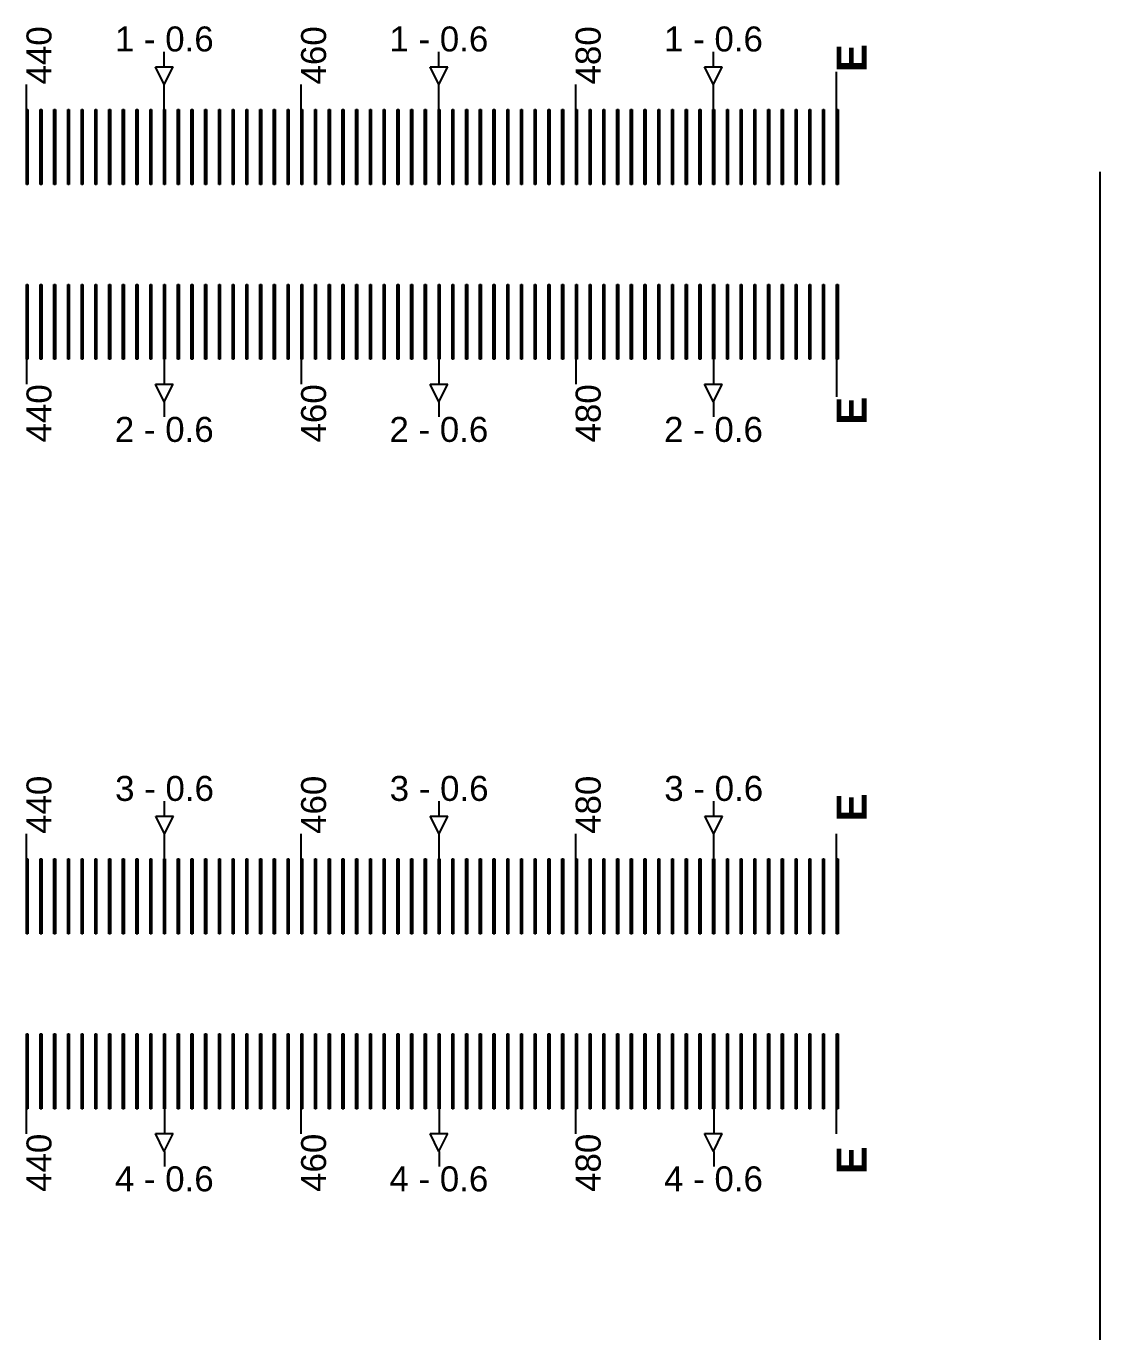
# Model space of a CAD drawing. Extents: x -119394 to 128420, y 74496 to 185496.
# Drawn here: x 46250 to 46680, y 157207 to 157729 of the extents above; entities that cross this region are included whole.
import ezdxf

# ---------------------------------------------------------------- set-up
doc = ezdxf.new("R2010")
doc.units = 13
doc.layers.add('CL - Label-1', color=120, linetype='Continuous')
doc.layers.add('CL - Label-2', color=132, linetype='Continuous')
doc.layers.add('CL - Sub-Micro', color=7, linetype='Continuous', true_color=0x47d1ff)
doc.styles.get("Standard").update_dxf_attribs({"font": 'arial.ttf'})

msp = doc.modelspace()

# ---------------------------------------------------------------- linework, layer by layer
for p, q in [((46305.49, 157712.94), (46305.49, 157718.94)), ((46415.49, 157712.94), (46415.49, 157718.94)), ((46525.49, 157712.94), (46525.49, 157718.94)), ((46574.79, 157695.86), (46574.79, 157710.86)), ((46250.29, 157695.86), (46250.29, 157705.86)), ((46305.49, 157695.86), (46305.49, 157705.86)), ((46360.29, 157695.86), (46360.29, 157705.86)), ((46415.49, 157695.86), (46415.49, 157705.86)), ((46470.29, 157695.86), (46470.29, 157705.86)), ((46525.49, 157695.86), (46525.49, 157705.86)), ((46680.29, 157670.86), (46680.29, 156720.86)), ((46250.29, 157595.86), (46250.29, 157585.86)), ((46305.49, 157595.86), (46305.49, 157585.86)), ((46360.29, 157595.86), (46360.29, 157585.86)), ((46415.49, 157595.86), (46415.49, 157585.86)), ((46470.29, 157595.86), (46470.29, 157585.86)), ((46525.49, 157595.86), (46525.49, 157585.86)), ((46574.79, 157595.86), (46574.79, 157580.86)), ((46305.49, 157578.79), (46305.49, 157572.79)), ((46415.49, 157578.79), (46415.49, 157572.79)), ((46525.49, 157578.79), (46525.49, 157572.79)), ((46305.59, 157412.94), (46305.59, 157418.94)), ((46415.59, 157412.94), (46415.59, 157418.94)), ((46525.59, 157412.94), (46525.59, 157418.94)), ((46250.29, 157395.86), (46250.29, 157405.86)), ((46305.59, 157395.86), (46305.59, 157405.86)), ((46360.29, 157395.86), (46360.29, 157405.86)), ((46415.59, 157395.86), (46415.59, 157405.86)), ((46470.29, 157395.86), (46470.29, 157405.86)), ((46525.59, 157395.86), (46525.59, 157405.86)), ((46574.79, 157395.86), (46574.79, 157405.86)), ((46250.29, 157285.86), (46250.29, 157295.86)), ((46305.59, 157295.86), (46305.59, 157285.86)), ((46360.29, 157285.86), (46360.29, 157295.86)), ((46415.59, 157295.86), (46415.59, 157285.86)), ((46470.29, 157285.86), (46470.29, 157295.86)), ((46525.59, 157295.86), (46525.59, 157285.86)), ((46574.79, 157285.86), (46574.79, 157295.86)), ((46305.59, 157278.79), (46305.59, 157272.79)), ((46415.59, 157278.79), (46415.59, 157272.79)), ((46525.59, 157278.79), (46525.59, 157272.79))]:
    msp.add_line(p, q)
at = {"layer": 'CL - Label-2'}
for p, q in [((46305.49, 157705.86), (46301.95, 157712.96)), ((46301.95, 157712.96), (46309.02, 157712.96)), ((46305.49, 157705.86), (46309.02, 157712.96)), ((46415.49, 157705.86), (46411.95, 157712.96)), ((46411.95, 157712.96), (46419.02, 157712.96)), ((46415.49, 157705.86), (46419.02, 157712.96)), ((46525.49, 157705.86), (46521.95, 157712.96)), ((46521.95, 157712.96), (46529.02, 157712.96)), ((46525.49, 157705.86), (46529.02, 157712.96)), ((46305.49, 157578.79), (46301.95, 157585.89)), ((46301.95, 157585.89), (46309.02, 157585.89)), ((46305.49, 157578.79), (46309.02, 157585.89)), ((46415.49, 157578.79), (46411.95, 157585.89)), ((46411.95, 157585.89), (46419.02, 157585.89)), ((46415.49, 157578.79), (46419.02, 157585.89)), ((46525.49, 157578.79), (46521.95, 157585.89)), ((46521.95, 157585.89), (46529.02, 157585.89)), ((46525.49, 157578.79), (46529.02, 157585.89)), ((46305.59, 157405.86), (46302.05, 157412.96)), ((46302.05, 157412.96), (46309.12, 157412.96)), ((46305.59, 157405.86), (46309.12, 157412.96)), ((46415.59, 157405.86), (46412.05, 157412.96)), ((46412.05, 157412.96), (46419.12, 157412.96)), ((46415.59, 157405.86), (46419.12, 157412.96)), ((46525.59, 157405.86), (46522.05, 157412.96)), ((46522.05, 157412.96), (46529.12, 157412.96)), ((46525.59, 157405.86), (46529.12, 157412.96)), ((46305.49, 157278.79), (46301.95, 157285.89)), ((46301.95, 157285.89), (46309.02, 157285.89)), ((46305.49, 157278.79), (46309.02, 157285.89)), ((46415.49, 157278.79), (46411.95, 157285.89)), ((46411.95, 157285.89), (46419.02, 157285.89)), ((46415.49, 157278.79), (46419.02, 157285.89)), ((46525.49, 157278.79), (46521.95, 157285.89)), ((46521.95, 157285.89), (46529.02, 157285.89)), ((46525.49, 157278.79), (46529.02, 157285.89))]:
    msp.add_line(p, q, dxfattribs=at)
at = {"layer": 'CL - Sub-Micro'}
for p, q in [((46250.29, 157695.86), (46250.89, 157695.86)), ((46250.29, 157665.86), (46250.29, 157695.86)), ((46250.89, 157695.86), (46250.89, 157665.86)), ((46255.79, 157695.86), (46256.39, 157695.86)), ((46255.79, 157665.86), (46255.79, 157695.86)), ((46256.39, 157695.86), (46256.39, 157665.86)), ((46261.29, 157695.86), (46261.89, 157695.86)), ((46261.29, 157665.86), (46261.29, 157695.86)), ((46261.89, 157695.86), (46261.89, 157665.86)), ((46266.79, 157695.86), (46267.39, 157695.86)), ((46266.79, 157665.86), (46266.79, 157695.86)), ((46267.39, 157695.86), (46267.39, 157665.86)), ((46272.29, 157695.86), (46272.89, 157695.86)), ((46272.29, 157665.86), (46272.29, 157695.86)), ((46272.89, 157695.86), (46272.89, 157665.86)), ((46277.79, 157695.86), (46278.39, 157695.86)), ((46277.79, 157665.86), (46277.79, 157695.86)), ((46278.39, 157695.86), (46278.39, 157665.86)), ((46283.29, 157695.86), (46283.89, 157695.86)), ((46283.29, 157665.86), (46283.29, 157695.86)), ((46283.89, 157695.86), (46283.89, 157665.86)), ((46288.79, 157695.86), (46289.39, 157695.86)), ((46288.79, 157665.86), (46288.79, 157695.86)), ((46289.39, 157695.86), (46289.39, 157665.86)), ((46294.29, 157695.86), (46294.89, 157695.86)), ((46294.29, 157665.86), (46294.29, 157695.86)), ((46294.89, 157695.86), (46294.89, 157665.86)), ((46299.79, 157695.86), (46300.39, 157695.86)), ((46299.79, 157665.86), (46299.79, 157695.86)), ((46300.39, 157695.86), (46300.39, 157665.86)), ((46305.29, 157695.86), (46305.89, 157695.86)), ((46305.29, 157665.86), (46305.29, 157695.86)), ((46305.89, 157695.86), (46305.89, 157665.86)), ((46310.79, 157695.86), (46311.39, 157695.86)), ((46310.79, 157665.86), (46310.79, 157695.86)), ((46311.39, 157695.86), (46311.39, 157665.86)), ((46316.29, 157695.86), (46316.89, 157695.86)), ((46316.29, 157665.86), (46316.29, 157695.86)), ((46316.89, 157695.86), (46316.89, 157665.86)), ((46321.79, 157695.86), (46322.39, 157695.86)), ((46321.79, 157665.86), (46321.79, 157695.86)), ((46322.39, 157695.86), (46322.39, 157665.86)), ((46327.29, 157695.86), (46327.89, 157695.86)), ((46327.29, 157665.86), (46327.29, 157695.86)), ((46327.89, 157695.86), (46327.89, 157665.86)), ((46332.79, 157695.86), (46333.39, 157695.86)), ((46332.79, 157665.86), (46332.79, 157695.86)), ((46333.39, 157695.86), (46333.39, 157665.86)), ((46338.29, 157695.86), (46338.89, 157695.86)), ((46338.29, 157665.86), (46338.29, 157695.86)), ((46338.89, 157695.86), (46338.89, 157665.86)), ((46343.79, 157695.86), (46344.39, 157695.86)), ((46343.79, 157665.86), (46343.79, 157695.86)), ((46344.39, 157695.86), (46344.39, 157665.86)), ((46349.29, 157695.86), (46349.89, 157695.86)), ((46349.29, 157665.86), (46349.29, 157695.86)), ((46349.89, 157695.86), (46349.89, 157665.86)), ((46354.79, 157695.86), (46355.39, 157695.86)), ((46354.79, 157665.86), (46354.79, 157695.86)), ((46355.39, 157695.86), (46355.39, 157665.86)), ((46360.29, 157695.86), (46360.89, 157695.86)), ((46360.29, 157665.86), (46360.29, 157695.86)), ((46360.89, 157695.86), (46360.89, 157665.86)), ((46365.79, 157695.86), (46366.39, 157695.86)), ((46365.79, 157665.86), (46365.79, 157695.86)), ((46366.39, 157695.86), (46366.39, 157665.86)), ((46371.29, 157695.86), (46371.89, 157695.86)), ((46371.29, 157665.86), (46371.29, 157695.86)), ((46371.89, 157695.86), (46371.89, 157665.86)), ((46376.79, 157695.86), (46377.39, 157695.86)), ((46376.79, 157665.86), (46376.79, 157695.86)), ((46377.39, 157695.86), (46377.39, 157665.86)), ((46382.29, 157695.86), (46382.89, 157695.86)), ((46382.29, 157665.86), (46382.29, 157695.86)), ((46382.89, 157695.86), (46382.89, 157665.86)), ((46387.79, 157695.86), (46388.39, 157695.86)), ((46387.79, 157665.86), (46387.79, 157695.86)), ((46388.39, 157695.86), (46388.39, 157665.86)), ((46393.29, 157695.86), (46393.89, 157695.86)), ((46393.29, 157665.86), (46393.29, 157695.86)), ((46393.89, 157695.86), (46393.89, 157665.86)), ((46398.79, 157695.86), (46399.39, 157695.86)), ((46398.79, 157665.86), (46398.79, 157695.86)), ((46399.39, 157695.86), (46399.39, 157665.86)), ((46404.29, 157695.86), (46404.89, 157695.86)), ((46404.29, 157665.86), (46404.29, 157695.86)), ((46404.89, 157695.86), (46404.89, 157665.86)), ((46409.79, 157695.86), (46410.39, 157695.86)), ((46409.79, 157665.86), (46409.79, 157695.86)), ((46410.39, 157695.86), (46410.39, 157665.86)), ((46415.29, 157695.86), (46415.89, 157695.86)), ((46415.29, 157665.86), (46415.29, 157695.86)), ((46415.89, 157695.86), (46415.89, 157665.86)), ((46420.79, 157695.86), (46421.39, 157695.86)), ((46420.79, 157665.86), (46420.79, 157695.86)), ((46421.39, 157695.86), (46421.39, 157665.86)), ((46426.29, 157695.86), (46426.89, 157695.86)), ((46426.29, 157665.86), (46426.29, 157695.86)), ((46426.89, 157695.86), (46426.89, 157665.86)), ((46431.79, 157695.86), (46432.39, 157695.86)), ((46431.79, 157665.86), (46431.79, 157695.86)), ((46432.39, 157695.86), (46432.39, 157665.86)), ((46437.29, 157695.86), (46437.89, 157695.86)), ((46437.29, 157665.86), (46437.29, 157695.86)), ((46437.89, 157695.86), (46437.89, 157665.86)), ((46442.79, 157695.86), (46443.39, 157695.86)), ((46442.79, 157665.86), (46442.79, 157695.86)), ((46443.39, 157695.86), (46443.39, 157665.86)), ((46448.29, 157695.86), (46448.89, 157695.86)), ((46448.29, 157665.86), (46448.29, 157695.86)), ((46448.89, 157695.86), (46448.89, 157665.86)), ((46453.79, 157695.86), (46454.39, 157695.86)), ((46453.79, 157665.86), (46453.79, 157695.86)), ((46454.39, 157695.86), (46454.39, 157665.86)), ((46459.29, 157695.86), (46459.89, 157695.86)), ((46459.29, 157665.86), (46459.29, 157695.86)), ((46459.89, 157695.86), (46459.89, 157665.86)), ((46464.79, 157695.86), (46465.39, 157695.86)), ((46464.79, 157665.86), (46464.79, 157695.86)), ((46465.39, 157695.86), (46465.39, 157665.86)), ((46470.29, 157695.86), (46470.89, 157695.86)), ((46470.29, 157665.86), (46470.29, 157695.86)), ((46470.89, 157695.86), (46470.89, 157665.86)), ((46475.79, 157695.86), (46476.39, 157695.86)), ((46475.79, 157665.86), (46475.79, 157695.86)), ((46476.39, 157695.86), (46476.39, 157665.86)), ((46481.29, 157695.86), (46481.89, 157695.86)), ((46481.29, 157665.86), (46481.29, 157695.86)), ((46481.89, 157695.86), (46481.89, 157665.86)), ((46486.79, 157695.86), (46487.39, 157695.86)), ((46486.79, 157665.86), (46486.79, 157695.86)), ((46487.39, 157695.86), (46487.39, 157665.86)), ((46492.29, 157695.86), (46492.89, 157695.86)), ((46492.29, 157665.86), (46492.29, 157695.86)), ((46492.89, 157695.86), (46492.89, 157665.86)), ((46497.79, 157695.86), (46498.39, 157695.86)), ((46497.79, 157665.86), (46497.79, 157695.86)), ((46498.39, 157695.86), (46498.39, 157665.86)), ((46503.29, 157695.86), (46503.89, 157695.86)), ((46503.29, 157665.86), (46503.29, 157695.86)), ((46503.89, 157695.86), (46503.89, 157665.86)), ((46508.79, 157695.86), (46509.39, 157695.86)), ((46508.79, 157665.86), (46508.79, 157695.86)), ((46509.39, 157695.86), (46509.39, 157665.86)), ((46514.29, 157695.86), (46514.89, 157695.86)), ((46514.29, 157665.86), (46514.29, 157695.86)), ((46514.89, 157695.86), (46514.89, 157665.86)), ((46519.79, 157695.86), (46520.39, 157695.86)), ((46519.79, 157665.86), (46519.79, 157695.86)), ((46520.39, 157695.86), (46520.39, 157665.86)), ((46525.29, 157695.86), (46525.89, 157695.86)), ((46525.29, 157665.86), (46525.29, 157695.86)), ((46525.89, 157695.86), (46525.89, 157665.86)), ((46530.79, 157695.86), (46531.39, 157695.86)), ((46530.79, 157665.86), (46530.79, 157695.86)), ((46531.39, 157695.86), (46531.39, 157665.86)), ((46536.29, 157695.86), (46536.89, 157695.86)), ((46536.29, 157665.86), (46536.29, 157695.86)), ((46536.89, 157695.86), (46536.89, 157665.86)), ((46541.79, 157695.86), (46542.39, 157695.86)), ((46541.79, 157665.86), (46541.79, 157695.86)), ((46542.39, 157695.86), (46542.39, 157665.86)), ((46547.29, 157695.86), (46547.89, 157695.86)), ((46547.29, 157665.86), (46547.29, 157695.86)), ((46547.89, 157695.86), (46547.89, 157665.86)), ((46552.79, 157695.86), (46553.39, 157695.86)), ((46552.79, 157665.86), (46552.79, 157695.86)), ((46553.39, 157695.86), (46553.39, 157665.86)), ((46558.29, 157695.86), (46558.89, 157695.86)), ((46558.29, 157665.86), (46558.29, 157695.86)), ((46558.89, 157695.86), (46558.89, 157665.86)), ((46563.79, 157695.86), (46564.39, 157695.86)), ((46563.79, 157665.86), (46563.79, 157695.86)), ((46564.39, 157695.86), (46564.39, 157665.86)), ((46569.29, 157695.86), (46569.89, 157695.86)), ((46569.29, 157665.86), (46569.29, 157695.86)), ((46569.89, 157695.86), (46569.89, 157665.86)), ((46574.79, 157695.86), (46575.39, 157695.86)), ((46574.79, 157665.86), (46574.79, 157695.86)), ((46575.39, 157695.86), (46575.39, 157665.86)), ((46250.89, 157665.86), (46250.29, 157665.86)), ((46256.39, 157665.86), (46255.79, 157665.86)), ((46261.89, 157665.86), (46261.29, 157665.86)), ((46267.39, 157665.86), (46266.79, 157665.86)), ((46272.89, 157665.86), (46272.29, 157665.86)), ((46278.39, 157665.86), (46277.79, 157665.86)), ((46283.89, 157665.86), (46283.29, 157665.86)), ((46289.39, 157665.86), (46288.79, 157665.86)), ((46294.89, 157665.86), (46294.29, 157665.86)), ((46300.39, 157665.86), (46299.79, 157665.86)), ((46305.89, 157665.86), (46305.29, 157665.86)), ((46311.39, 157665.86), (46310.79, 157665.86)), ((46316.89, 157665.86), (46316.29, 157665.86)), ((46322.39, 157665.86), (46321.79, 157665.86)), ((46327.89, 157665.86), (46327.29, 157665.86)), ((46333.39, 157665.86), (46332.79, 157665.86)), ((46338.89, 157665.86), (46338.29, 157665.86)), ((46344.39, 157665.86), (46343.79, 157665.86)), ((46349.89, 157665.86), (46349.29, 157665.86)), ((46355.39, 157665.86), (46354.79, 157665.86)), ((46360.89, 157665.86), (46360.29, 157665.86)), ((46366.39, 157665.86), (46365.79, 157665.86)), ((46371.89, 157665.86), (46371.29, 157665.86)), ((46377.39, 157665.86), (46376.79, 157665.86)), ((46382.89, 157665.86), (46382.29, 157665.86)), ((46388.39, 157665.86), (46387.79, 157665.86)), ((46393.89, 157665.86), (46393.29, 157665.86)), ((46399.39, 157665.86), (46398.79, 157665.86)), ((46404.89, 157665.86), (46404.29, 157665.86)), ((46410.39, 157665.86), (46409.79, 157665.86)), ((46415.89, 157665.86), (46415.29, 157665.86)), ((46421.39, 157665.86), (46420.79, 157665.86)), ((46426.89, 157665.86), (46426.29, 157665.86)), ((46432.39, 157665.86), (46431.79, 157665.86)), ((46437.89, 157665.86), (46437.29, 157665.86)), ((46443.39, 157665.86), (46442.79, 157665.86)), ((46448.89, 157665.86), (46448.29, 157665.86)), ((46454.39, 157665.86), (46453.79, 157665.86)), ((46459.89, 157665.86), (46459.29, 157665.86)), ((46465.39, 157665.86), (46464.79, 157665.86)), ((46470.89, 157665.86), (46470.29, 157665.86)), ((46476.39, 157665.86), (46475.79, 157665.86)), ((46481.89, 157665.86), (46481.29, 157665.86)), ((46487.39, 157665.86), (46486.79, 157665.86)), ((46492.89, 157665.86), (46492.29, 157665.86)), ((46498.39, 157665.86), (46497.79, 157665.86)), ((46503.89, 157665.86), (46503.29, 157665.86)), ((46509.39, 157665.86), (46508.79, 157665.86)), ((46514.89, 157665.86), (46514.29, 157665.86)), ((46520.39, 157665.86), (46519.79, 157665.86)), ((46525.89, 157665.86), (46525.29, 157665.86)), ((46531.39, 157665.86), (46530.79, 157665.86)), ((46536.89, 157665.86), (46536.29, 157665.86)), ((46542.39, 157665.86), (46541.79, 157665.86)), ((46547.89, 157665.86), (46547.29, 157665.86)), ((46553.39, 157665.86), (46552.79, 157665.86)), ((46558.89, 157665.86), (46558.29, 157665.86)), ((46564.39, 157665.86), (46563.79, 157665.86)), ((46569.89, 157665.86), (46569.29, 157665.86)), ((46575.39, 157665.86), (46574.79, 157665.86)), ((46250.29, 157625.86), (46250.89, 157625.86)), ((46250.29, 157595.86), (46250.29, 157625.86)), ((46250.89, 157625.86), (46250.89, 157595.86)), ((46255.79, 157625.86), (46256.39, 157625.86)), ((46255.79, 157595.86), (46255.79, 157625.86)), ((46256.39, 157625.86), (46256.39, 157595.86)), ((46261.29, 157625.86), (46261.89, 157625.86)), ((46261.29, 157595.86), (46261.29, 157625.86)), ((46261.89, 157625.86), (46261.89, 157595.86)), ((46266.79, 157625.86), (46267.39, 157625.86)), ((46266.79, 157595.86), (46266.79, 157625.86)), ((46267.39, 157625.86), (46267.39, 157595.86)), ((46272.29, 157625.86), (46272.89, 157625.86)), ((46272.29, 157595.86), (46272.29, 157625.86)), ((46272.89, 157625.86), (46272.89, 157595.86)), ((46277.79, 157625.86), (46278.39, 157625.86)), ((46277.79, 157595.86), (46277.79, 157625.86)), ((46278.39, 157625.86), (46278.39, 157595.86)), ((46283.29, 157625.86), (46283.89, 157625.86)), ((46283.29, 157595.86), (46283.29, 157625.86)), ((46283.89, 157625.86), (46283.89, 157595.86)), ((46288.79, 157625.86), (46289.39, 157625.86)), ((46288.79, 157595.86), (46288.79, 157625.86)), ((46289.39, 157625.86), (46289.39, 157595.86)), ((46294.29, 157625.86), (46294.89, 157625.86)), ((46294.29, 157595.86), (46294.29, 157625.86)), ((46294.89, 157625.86), (46294.89, 157595.86)), ((46299.79, 157625.86), (46300.39, 157625.86)), ((46299.79, 157595.86), (46299.79, 157625.86)), ((46300.39, 157625.86), (46300.39, 157595.86)), ((46305.29, 157625.86), (46305.89, 157625.86)), ((46305.29, 157595.86), (46305.29, 157625.86)), ((46305.89, 157625.86), (46305.89, 157595.86)), ((46310.79, 157625.86), (46311.39, 157625.86)), ((46310.79, 157595.86), (46310.79, 157625.86)), ((46311.39, 157625.86), (46311.39, 157595.86)), ((46316.29, 157625.86), (46316.89, 157625.86)), ((46316.29, 157595.86), (46316.29, 157625.86)), ((46316.89, 157625.86), (46316.89, 157595.86)), ((46321.79, 157625.86), (46322.39, 157625.86)), ((46321.79, 157595.86), (46321.79, 157625.86)), ((46322.39, 157625.86), (46322.39, 157595.86)), ((46327.29, 157625.86), (46327.89, 157625.86)), ((46327.29, 157595.86), (46327.29, 157625.86)), ((46327.89, 157625.86), (46327.89, 157595.86)), ((46332.79, 157625.86), (46333.39, 157625.86)), ((46332.79, 157595.86), (46332.79, 157625.86)), ((46333.39, 157625.86), (46333.39, 157595.86)), ((46338.29, 157625.86), (46338.89, 157625.86)), ((46338.29, 157595.86), (46338.29, 157625.86)), ((46338.89, 157625.86), (46338.89, 157595.86)), ((46343.79, 157625.86), (46344.39, 157625.86)), ((46343.79, 157595.86), (46343.79, 157625.86)), ((46344.39, 157625.86), (46344.39, 157595.86)), ((46349.29, 157625.86), (46349.89, 157625.86)), ((46349.29, 157595.86), (46349.29, 157625.86)), ((46349.89, 157625.86), (46349.89, 157595.86)), ((46354.79, 157625.86), (46355.39, 157625.86)), ((46354.79, 157595.86), (46354.79, 157625.86)), ((46355.39, 157625.86), (46355.39, 157595.86)), ((46360.29, 157625.86), (46360.89, 157625.86)), ((46360.29, 157595.86), (46360.29, 157625.86)), ((46360.89, 157625.86), (46360.89, 157595.86)), ((46365.79, 157625.86), (46366.39, 157625.86)), ((46365.79, 157595.86), (46365.79, 157625.86)), ((46366.39, 157625.86), (46366.39, 157595.86)), ((46371.29, 157625.86), (46371.89, 157625.86)), ((46371.29, 157595.86), (46371.29, 157625.86)), ((46371.89, 157625.86), (46371.89, 157595.86)), ((46376.79, 157625.86), (46377.39, 157625.86)), ((46376.79, 157595.86), (46376.79, 157625.86)), ((46377.39, 157625.86), (46377.39, 157595.86)), ((46382.29, 157625.86), (46382.89, 157625.86)), ((46382.29, 157595.86), (46382.29, 157625.86)), ((46382.89, 157625.86), (46382.89, 157595.86)), ((46387.79, 157625.86), (46388.39, 157625.86)), ((46387.79, 157595.86), (46387.79, 157625.86)), ((46388.39, 157625.86), (46388.39, 157595.86)), ((46393.29, 157625.86), (46393.89, 157625.86)), ((46393.29, 157595.86), (46393.29, 157625.86)), ((46393.89, 157625.86), (46393.89, 157595.86)), ((46398.79, 157625.86), (46399.39, 157625.86)), ((46398.79, 157595.86), (46398.79, 157625.86)), ((46399.39, 157625.86), (46399.39, 157595.86)), ((46404.29, 157625.86), (46404.89, 157625.86)), ((46404.29, 157595.86), (46404.29, 157625.86)), ((46404.89, 157625.86), (46404.89, 157595.86)), ((46409.79, 157625.86), (46410.39, 157625.86)), ((46409.79, 157595.86), (46409.79, 157625.86)), ((46410.39, 157625.86), (46410.39, 157595.86)), ((46415.29, 157625.86), (46415.89, 157625.86)), ((46415.29, 157595.86), (46415.29, 157625.86)), ((46415.89, 157625.86), (46415.89, 157595.86)), ((46420.79, 157625.86), (46421.39, 157625.86)), ((46420.79, 157595.86), (46420.79, 157625.86)), ((46421.39, 157625.86), (46421.39, 157595.86)), ((46426.29, 157625.86), (46426.89, 157625.86)), ((46426.29, 157595.86), (46426.29, 157625.86)), ((46426.89, 157625.86), (46426.89, 157595.86)), ((46431.79, 157625.86), (46432.39, 157625.86)), ((46431.79, 157595.86), (46431.79, 157625.86)), ((46432.39, 157625.86), (46432.39, 157595.86)), ((46437.29, 157625.86), (46437.89, 157625.86)), ((46437.29, 157595.86), (46437.29, 157625.86)), ((46437.89, 157625.86), (46437.89, 157595.86)), ((46442.79, 157625.86), (46443.39, 157625.86)), ((46442.79, 157595.86), (46442.79, 157625.86)), ((46443.39, 157625.86), (46443.39, 157595.86)), ((46448.29, 157625.86), (46448.89, 157625.86)), ((46448.29, 157595.86), (46448.29, 157625.86)), ((46448.89, 157625.86), (46448.89, 157595.86)), ((46453.79, 157625.86), (46454.39, 157625.86)), ((46453.79, 157595.86), (46453.79, 157625.86)), ((46454.39, 157625.86), (46454.39, 157595.86)), ((46459.29, 157625.86), (46459.89, 157625.86)), ((46459.29, 157595.86), (46459.29, 157625.86)), ((46459.89, 157625.86), (46459.89, 157595.86)), ((46464.79, 157625.86), (46465.39, 157625.86)), ((46464.79, 157595.86), (46464.79, 157625.86)), ((46465.39, 157625.86), (46465.39, 157595.86)), ((46470.29, 157625.86), (46470.89, 157625.86)), ((46470.29, 157595.86), (46470.29, 157625.86)), ((46470.89, 157625.86), (46470.89, 157595.86)), ((46475.79, 157625.86), (46476.39, 157625.86)), ((46475.79, 157595.86), (46475.79, 157625.86)), ((46476.39, 157625.86), (46476.39, 157595.86)), ((46481.29, 157625.86), (46481.89, 157625.86)), ((46481.29, 157595.86), (46481.29, 157625.86)), ((46481.89, 157625.86), (46481.89, 157595.86)), ((46486.79, 157625.86), (46487.39, 157625.86)), ((46486.79, 157595.86), (46486.79, 157625.86)), ((46487.39, 157625.86), (46487.39, 157595.86)), ((46492.29, 157625.86), (46492.89, 157625.86)), ((46492.29, 157595.86), (46492.29, 157625.86)), ((46492.89, 157625.86), (46492.89, 157595.86)), ((46497.79, 157625.86), (46498.39, 157625.86)), ((46497.79, 157595.86), (46497.79, 157625.86)), ((46498.39, 157625.86), (46498.39, 157595.86)), ((46503.29, 157625.86), (46503.89, 157625.86)), ((46503.29, 157595.86), (46503.29, 157625.86)), ((46503.89, 157625.86), (46503.89, 157595.86)), ((46508.79, 157625.86), (46509.39, 157625.86)), ((46508.79, 157595.86), (46508.79, 157625.86)), ((46509.39, 157625.86), (46509.39, 157595.86)), ((46514.29, 157625.86), (46514.89, 157625.86)), ((46514.29, 157595.86), (46514.29, 157625.86)), ((46514.89, 157625.86), (46514.89, 157595.86)), ((46519.79, 157625.86), (46520.39, 157625.86)), ((46519.79, 157595.86), (46519.79, 157625.86)), ((46520.39, 157625.86), (46520.39, 157595.86)), ((46525.29, 157625.86), (46525.89, 157625.86)), ((46525.29, 157595.86), (46525.29, 157625.86)), ((46525.89, 157625.86), (46525.89, 157595.86)), ((46530.79, 157625.86), (46531.39, 157625.86)), ((46530.79, 157595.86), (46530.79, 157625.86)), ((46531.39, 157625.86), (46531.39, 157595.86)), ((46536.29, 157625.86), (46536.89, 157625.86)), ((46536.29, 157595.86), (46536.29, 157625.86)), ((46536.89, 157625.86), (46536.89, 157595.86)), ((46541.79, 157625.86), (46542.39, 157625.86)), ((46541.79, 157595.86), (46541.79, 157625.86)), ((46542.39, 157625.86), (46542.39, 157595.86)), ((46547.29, 157625.86), (46547.89, 157625.86)), ((46547.29, 157595.86), (46547.29, 157625.86)), ((46547.89, 157625.86), (46547.89, 157595.86)), ((46552.79, 157625.86), (46553.39, 157625.86)), ((46552.79, 157595.86), (46552.79, 157625.86)), ((46553.39, 157625.86), (46553.39, 157595.86)), ((46558.29, 157625.86), (46558.89, 157625.86)), ((46558.29, 157595.86), (46558.29, 157625.86)), ((46558.89, 157625.86), (46558.89, 157595.86)), ((46563.79, 157625.86), (46564.39, 157625.86)), ((46563.79, 157595.86), (46563.79, 157625.86)), ((46564.39, 157625.86), (46564.39, 157595.86)), ((46569.29, 157625.86), (46569.89, 157625.86)), ((46569.29, 157595.86), (46569.29, 157625.86)), ((46569.89, 157625.86), (46569.89, 157595.86)), ((46574.79, 157625.86), (46575.39, 157625.86)), ((46574.79, 157595.86), (46574.79, 157625.86)), ((46575.39, 157625.86), (46575.39, 157595.86)), ((46250.89, 157595.86), (46250.29, 157595.86)), ((46256.39, 157595.86), (46255.79, 157595.86)), ((46261.89, 157595.86), (46261.29, 157595.86)), ((46267.39, 157595.86), (46266.79, 157595.86)), ((46272.89, 157595.86), (46272.29, 157595.86)), ((46278.39, 157595.86), (46277.79, 157595.86)), ((46283.89, 157595.86), (46283.29, 157595.86)), ((46289.39, 157595.86), (46288.79, 157595.86)), ((46294.89, 157595.86), (46294.29, 157595.86)), ((46300.39, 157595.86), (46299.79, 157595.86)), ((46305.89, 157595.86), (46305.29, 157595.86)), ((46311.39, 157595.86), (46310.79, 157595.86)), ((46316.89, 157595.86), (46316.29, 157595.86)), ((46322.39, 157595.86), (46321.79, 157595.86)), ((46327.89, 157595.86), (46327.29, 157595.86)), ((46333.39, 157595.86), (46332.79, 157595.86)), ((46338.89, 157595.86), (46338.29, 157595.86)), ((46344.39, 157595.86), (46343.79, 157595.86)), ((46349.89, 157595.86), (46349.29, 157595.86)), ((46355.39, 157595.86), (46354.79, 157595.86)), ((46360.89, 157595.86), (46360.29, 157595.86)), ((46366.39, 157595.86), (46365.79, 157595.86)), ((46371.89, 157595.86), (46371.29, 157595.86)), ((46377.39, 157595.86), (46376.79, 157595.86)), ((46382.89, 157595.86), (46382.29, 157595.86)), ((46388.39, 157595.86), (46387.79, 157595.86)), ((46393.89, 157595.86), (46393.29, 157595.86)), ((46399.39, 157595.86), (46398.79, 157595.86)), ((46404.89, 157595.86), (46404.29, 157595.86)), ((46410.39, 157595.86), (46409.79, 157595.86)), ((46415.89, 157595.86), (46415.29, 157595.86)), ((46421.39, 157595.86), (46420.79, 157595.86)), ((46426.89, 157595.86), (46426.29, 157595.86)), ((46432.39, 157595.86), (46431.79, 157595.86)), ((46437.89, 157595.86), (46437.29, 157595.86)), ((46443.39, 157595.86), (46442.79, 157595.86)), ((46448.89, 157595.86), (46448.29, 157595.86)), ((46454.39, 157595.86), (46453.79, 157595.86)), ((46459.89, 157595.86), (46459.29, 157595.86)), ((46465.39, 157595.86), (46464.79, 157595.86)), ((46470.89, 157595.86), (46470.29, 157595.86)), ((46476.39, 157595.86), (46475.79, 157595.86)), ((46481.89, 157595.86), (46481.29, 157595.86)), ((46487.39, 157595.86), (46486.79, 157595.86)), ((46492.89, 157595.86), (46492.29, 157595.86)), ((46498.39, 157595.86), (46497.79, 157595.86)), ((46503.89, 157595.86), (46503.29, 157595.86)), ((46509.39, 157595.86), (46508.79, 157595.86)), ((46514.89, 157595.86), (46514.29, 157595.86)), ((46520.39, 157595.86), (46519.79, 157595.86)), ((46525.89, 157595.86), (46525.29, 157595.86)), ((46531.39, 157595.86), (46530.79, 157595.86)), ((46536.89, 157595.86), (46536.29, 157595.86)), ((46542.39, 157595.86), (46541.79, 157595.86)), ((46547.89, 157595.86), (46547.29, 157595.86)), ((46553.39, 157595.86), (46552.79, 157595.86)), ((46558.89, 157595.86), (46558.29, 157595.86)), ((46564.39, 157595.86), (46563.79, 157595.86)), ((46569.89, 157595.86), (46569.29, 157595.86)), ((46575.39, 157595.86), (46574.79, 157595.86)), ((46250.29, 157395.86), (46250.89, 157395.86)), ((46250.29, 157365.86), (46250.29, 157395.86)), ((46250.89, 157395.86), (46250.89, 157365.86)), ((46255.79, 157395.86), (46256.39, 157395.86)), ((46255.79, 157365.86), (46255.79, 157395.86)), ((46256.39, 157395.86), (46256.39, 157365.86)), ((46261.29, 157395.86), (46261.89, 157395.86)), ((46261.29, 157365.86), (46261.29, 157395.86)), ((46261.89, 157395.86), (46261.89, 157365.86)), ((46266.79, 157395.86), (46267.39, 157395.86)), ((46266.79, 157365.86), (46266.79, 157395.86)), ((46267.39, 157395.86), (46267.39, 157365.86)), ((46272.29, 157395.86), (46272.89, 157395.86)), ((46272.29, 157365.86), (46272.29, 157395.86)), ((46272.89, 157395.86), (46272.89, 157365.86)), ((46277.79, 157395.86), (46278.39, 157395.86)), ((46277.79, 157365.86), (46277.79, 157395.86)), ((46278.39, 157395.86), (46278.39, 157365.86)), ((46283.29, 157395.86), (46283.89, 157395.86)), ((46283.29, 157365.86), (46283.29, 157395.86)), ((46283.89, 157395.86), (46283.89, 157365.86)), ((46288.79, 157395.86), (46289.39, 157395.86)), ((46288.79, 157365.86), (46288.79, 157395.86)), ((46289.39, 157395.86), (46289.39, 157365.86)), ((46294.29, 157395.86), (46294.89, 157395.86)), ((46294.29, 157365.86), (46294.29, 157395.86)), ((46294.89, 157395.86), (46294.89, 157365.86)), ((46299.79, 157395.86), (46300.39, 157395.86)), ((46299.79, 157365.86), (46299.79, 157395.86)), ((46300.39, 157395.86), (46300.39, 157365.86)), ((46305.29, 157395.86), (46305.89, 157395.86)), ((46305.29, 157365.86), (46305.29, 157395.86)), ((46305.89, 157395.86), (46305.89, 157365.86)), ((46310.79, 157395.86), (46311.39, 157395.86)), ((46310.79, 157365.86), (46310.79, 157395.86)), ((46311.39, 157395.86), (46311.39, 157365.86)), ((46316.29, 157395.86), (46316.89, 157395.86)), ((46316.29, 157365.86), (46316.29, 157395.86)), ((46316.89, 157395.86), (46316.89, 157365.86)), ((46321.79, 157395.86), (46322.39, 157395.86)), ((46321.79, 157365.86), (46321.79, 157395.86)), ((46322.39, 157395.86), (46322.39, 157365.86)), ((46327.29, 157395.86), (46327.89, 157395.86)), ((46327.29, 157365.86), (46327.29, 157395.86)), ((46327.89, 157395.86), (46327.89, 157365.86)), ((46332.79, 157395.86), (46333.39, 157395.86)), ((46332.79, 157365.86), (46332.79, 157395.86)), ((46333.39, 157395.86), (46333.39, 157365.86)), ((46338.29, 157395.86), (46338.89, 157395.86)), ((46338.29, 157365.86), (46338.29, 157395.86)), ((46338.89, 157395.86), (46338.89, 157365.86)), ((46343.79, 157395.86), (46344.39, 157395.86)), ((46343.79, 157365.86), (46343.79, 157395.86)), ((46344.39, 157395.86), (46344.39, 157365.86)), ((46349.29, 157395.86), (46349.89, 157395.86)), ((46349.29, 157365.86), (46349.29, 157395.86)), ((46349.89, 157395.86), (46349.89, 157365.86)), ((46354.79, 157395.86), (46355.39, 157395.86)), ((46354.79, 157365.86), (46354.79, 157395.86)), ((46355.39, 157395.86), (46355.39, 157365.86)), ((46360.29, 157395.86), (46360.89, 157395.86)), ((46360.29, 157365.86), (46360.29, 157395.86)), ((46360.89, 157395.86), (46360.89, 157365.86)), ((46365.79, 157395.86), (46366.39, 157395.86)), ((46365.79, 157365.86), (46365.79, 157395.86)), ((46366.39, 157395.86), (46366.39, 157365.86)), ((46371.29, 157395.86), (46371.89, 157395.86)), ((46371.29, 157365.86), (46371.29, 157395.86)), ((46371.89, 157395.86), (46371.89, 157365.86)), ((46376.79, 157395.86), (46377.39, 157395.86)), ((46376.79, 157365.86), (46376.79, 157395.86)), ((46377.39, 157395.86), (46377.39, 157365.86)), ((46382.29, 157395.86), (46382.89, 157395.86)), ((46382.29, 157365.86), (46382.29, 157395.86)), ((46382.89, 157395.86), (46382.89, 157365.86)), ((46387.79, 157395.86), (46388.39, 157395.86)), ((46387.79, 157365.86), (46387.79, 157395.86)), ((46388.39, 157395.86), (46388.39, 157365.86)), ((46393.29, 157395.86), (46393.89, 157395.86)), ((46393.29, 157365.86), (46393.29, 157395.86)), ((46393.89, 157395.86), (46393.89, 157365.86)), ((46398.79, 157395.86), (46399.39, 157395.86)), ((46398.79, 157365.86), (46398.79, 157395.86)), ((46399.39, 157395.86), (46399.39, 157365.86)), ((46404.29, 157395.86), (46404.89, 157395.86)), ((46404.29, 157365.86), (46404.29, 157395.86)), ((46404.89, 157395.86), (46404.89, 157365.86)), ((46409.79, 157395.86), (46410.39, 157395.86)), ((46409.79, 157365.86), (46409.79, 157395.86)), ((46410.39, 157395.86), (46410.39, 157365.86)), ((46415.29, 157395.86), (46415.89, 157395.86)), ((46415.29, 157365.86), (46415.29, 157395.86)), ((46415.89, 157395.86), (46415.89, 157365.86)), ((46420.79, 157395.86), (46421.39, 157395.86)), ((46420.79, 157365.86), (46420.79, 157395.86)), ((46421.39, 157395.86), (46421.39, 157365.86)), ((46426.29, 157395.86), (46426.89, 157395.86)), ((46426.29, 157365.86), (46426.29, 157395.86)), ((46426.89, 157395.86), (46426.89, 157365.86)), ((46431.79, 157395.86), (46432.39, 157395.86)), ((46431.79, 157365.86), (46431.79, 157395.86)), ((46432.39, 157395.86), (46432.39, 157365.86)), ((46437.29, 157395.86), (46437.89, 157395.86)), ((46437.29, 157365.86), (46437.29, 157395.86)), ((46437.89, 157395.86), (46437.89, 157365.86)), ((46442.79, 157395.86), (46443.39, 157395.86)), ((46442.79, 157365.86), (46442.79, 157395.86)), ((46443.39, 157395.86), (46443.39, 157365.86)), ((46448.29, 157395.86), (46448.89, 157395.86)), ((46448.29, 157365.86), (46448.29, 157395.86)), ((46448.89, 157395.86), (46448.89, 157365.86)), ((46453.79, 157395.86), (46454.39, 157395.86)), ((46453.79, 157365.86), (46453.79, 157395.86)), ((46454.39, 157395.86), (46454.39, 157365.86)), ((46459.29, 157395.86), (46459.89, 157395.86)), ((46459.29, 157365.86), (46459.29, 157395.86)), ((46459.89, 157395.86), (46459.89, 157365.86)), ((46464.79, 157395.86), (46465.39, 157395.86)), ((46464.79, 157365.86), (46464.79, 157395.86)), ((46465.39, 157395.86), (46465.39, 157365.86)), ((46470.29, 157395.86), (46470.89, 157395.86)), ((46470.29, 157365.86), (46470.29, 157395.86)), ((46470.89, 157395.86), (46470.89, 157365.86)), ((46475.79, 157395.86), (46476.39, 157395.86)), ((46475.79, 157365.86), (46475.79, 157395.86)), ((46476.39, 157395.86), (46476.39, 157365.86)), ((46481.29, 157395.86), (46481.89, 157395.86)), ((46481.29, 157365.86), (46481.29, 157395.86)), ((46481.89, 157395.86), (46481.89, 157365.86)), ((46486.79, 157395.86), (46487.39, 157395.86)), ((46486.79, 157365.86), (46486.79, 157395.86)), ((46487.39, 157395.86), (46487.39, 157365.86)), ((46492.29, 157395.86), (46492.89, 157395.86)), ((46492.29, 157365.86), (46492.29, 157395.86)), ((46492.89, 157395.86), (46492.89, 157365.86)), ((46497.79, 157395.86), (46498.39, 157395.86)), ((46497.79, 157365.86), (46497.79, 157395.86)), ((46498.39, 157395.86), (46498.39, 157365.86)), ((46503.29, 157395.86), (46503.89, 157395.86)), ((46503.29, 157365.86), (46503.29, 157395.86)), ((46503.89, 157395.86), (46503.89, 157365.86)), ((46508.79, 157395.86), (46509.39, 157395.86)), ((46508.79, 157365.86), (46508.79, 157395.86)), ((46509.39, 157395.86), (46509.39, 157365.86)), ((46514.29, 157395.86), (46514.89, 157395.86)), ((46514.29, 157365.86), (46514.29, 157395.86)), ((46514.89, 157395.86), (46514.89, 157365.86)), ((46519.79, 157395.86), (46520.39, 157395.86)), ((46519.79, 157365.86), (46519.79, 157395.86)), ((46520.39, 157395.86), (46520.39, 157365.86)), ((46525.29, 157395.86), (46525.89, 157395.86)), ((46525.29, 157365.86), (46525.29, 157395.86)), ((46525.89, 157395.86), (46525.89, 157365.86)), ((46530.79, 157395.86), (46531.39, 157395.86)), ((46530.79, 157365.86), (46530.79, 157395.86)), ((46531.39, 157395.86), (46531.39, 157365.86)), ((46536.29, 157395.86), (46536.89, 157395.86)), ((46536.29, 157365.86), (46536.29, 157395.86)), ((46536.89, 157395.86), (46536.89, 157365.86)), ((46541.79, 157395.86), (46542.39, 157395.86)), ((46541.79, 157365.86), (46541.79, 157395.86)), ((46542.39, 157395.86), (46542.39, 157365.86)), ((46547.29, 157395.86), (46547.89, 157395.86)), ((46547.29, 157365.86), (46547.29, 157395.86)), ((46547.89, 157395.86), (46547.89, 157365.86)), ((46552.79, 157395.86), (46553.39, 157395.86)), ((46552.79, 157365.86), (46552.79, 157395.86)), ((46553.39, 157395.86), (46553.39, 157365.86)), ((46558.29, 157395.86), (46558.89, 157395.86)), ((46558.29, 157365.86), (46558.29, 157395.86)), ((46558.89, 157395.86), (46558.89, 157365.86)), ((46563.79, 157395.86), (46564.39, 157395.86)), ((46563.79, 157365.86), (46563.79, 157395.86)), ((46564.39, 157395.86), (46564.39, 157365.86)), ((46569.29, 157395.86), (46569.89, 157395.86)), ((46569.29, 157365.86), (46569.29, 157395.86)), ((46569.89, 157395.86), (46569.89, 157365.86)), ((46574.79, 157395.86), (46575.39, 157395.86)), ((46574.79, 157365.86), (46574.79, 157395.86)), ((46575.39, 157395.86), (46575.39, 157365.86)), ((46250.89, 157365.86), (46250.29, 157365.86)), ((46256.39, 157365.86), (46255.79, 157365.86)), ((46261.89, 157365.86), (46261.29, 157365.86)), ((46267.39, 157365.86), (46266.79, 157365.86)), ((46272.89, 157365.86), (46272.29, 157365.86)), ((46278.39, 157365.86), (46277.79, 157365.86)), ((46283.89, 157365.86), (46283.29, 157365.86)), ((46289.39, 157365.86), (46288.79, 157365.86)), ((46294.89, 157365.86), (46294.29, 157365.86)), ((46300.39, 157365.86), (46299.79, 157365.86)), ((46305.89, 157365.86), (46305.29, 157365.86)), ((46311.39, 157365.86), (46310.79, 157365.86)), ((46316.89, 157365.86), (46316.29, 157365.86)), ((46322.39, 157365.86), (46321.79, 157365.86)), ((46327.89, 157365.86), (46327.29, 157365.86)), ((46333.39, 157365.86), (46332.79, 157365.86)), ((46338.89, 157365.86), (46338.29, 157365.86)), ((46344.39, 157365.86), (46343.79, 157365.86)), ((46349.89, 157365.86), (46349.29, 157365.86)), ((46355.39, 157365.86), (46354.79, 157365.86)), ((46360.89, 157365.86), (46360.29, 157365.86)), ((46366.39, 157365.86), (46365.79, 157365.86)), ((46371.89, 157365.86), (46371.29, 157365.86)), ((46377.39, 157365.86), (46376.79, 157365.86)), ((46382.89, 157365.86), (46382.29, 157365.86)), ((46388.39, 157365.86), (46387.79, 157365.86)), ((46393.89, 157365.86), (46393.29, 157365.86)), ((46399.39, 157365.86), (46398.79, 157365.86)), ((46404.89, 157365.86), (46404.29, 157365.86)), ((46410.39, 157365.86), (46409.79, 157365.86)), ((46415.89, 157365.86), (46415.29, 157365.86)), ((46421.39, 157365.86), (46420.79, 157365.86)), ((46426.89, 157365.86), (46426.29, 157365.86)), ((46432.39, 157365.86), (46431.79, 157365.86)), ((46437.89, 157365.86), (46437.29, 157365.86)), ((46443.39, 157365.86), (46442.79, 157365.86)), ((46448.89, 157365.86), (46448.29, 157365.86)), ((46454.39, 157365.86), (46453.79, 157365.86)), ((46459.89, 157365.86), (46459.29, 157365.86)), ((46465.39, 157365.86), (46464.79, 157365.86)), ((46470.89, 157365.86), (46470.29, 157365.86)), ((46476.39, 157365.86), (46475.79, 157365.86)), ((46481.89, 157365.86), (46481.29, 157365.86)), ((46487.39, 157365.86), (46486.79, 157365.86)), ((46492.89, 157365.86), (46492.29, 157365.86)), ((46498.39, 157365.86), (46497.79, 157365.86)), ((46503.89, 157365.86), (46503.29, 157365.86)), ((46509.39, 157365.86), (46508.79, 157365.86)), ((46514.89, 157365.86), (46514.29, 157365.86)), ((46520.39, 157365.86), (46519.79, 157365.86)), ((46525.89, 157365.86), (46525.29, 157365.86)), ((46531.39, 157365.86), (46530.79, 157365.86)), ((46536.89, 157365.86), (46536.29, 157365.86)), ((46542.39, 157365.86), (46541.79, 157365.86)), ((46547.89, 157365.86), (46547.29, 157365.86)), ((46553.39, 157365.86), (46552.79, 157365.86)), ((46558.89, 157365.86), (46558.29, 157365.86)), ((46564.39, 157365.86), (46563.79, 157365.86)), ((46569.89, 157365.86), (46569.29, 157365.86)), ((46575.39, 157365.86), (46574.79, 157365.86)), ((46250.29, 157325.86), (46250.89, 157325.86)), ((46250.29, 157295.86), (46250.29, 157325.86)), ((46250.89, 157325.86), (46250.89, 157295.86)), ((46255.79, 157325.86), (46256.39, 157325.86)), ((46255.79, 157295.86), (46255.79, 157325.86)), ((46256.39, 157325.86), (46256.39, 157295.86)), ((46261.29, 157325.86), (46261.89, 157325.86)), ((46261.29, 157295.86), (46261.29, 157325.86)), ((46261.89, 157325.86), (46261.89, 157295.86)), ((46266.79, 157325.86), (46267.39, 157325.86)), ((46266.79, 157295.86), (46266.79, 157325.86)), ((46267.39, 157325.86), (46267.39, 157295.86)), ((46272.29, 157325.86), (46272.89, 157325.86)), ((46272.29, 157295.86), (46272.29, 157325.86)), ((46272.89, 157325.86), (46272.89, 157295.86)), ((46277.79, 157325.86), (46278.39, 157325.86)), ((46277.79, 157295.86), (46277.79, 157325.86)), ((46278.39, 157325.86), (46278.39, 157295.86)), ((46283.29, 157325.86), (46283.89, 157325.86)), ((46283.29, 157295.86), (46283.29, 157325.86)), ((46283.89, 157325.86), (46283.89, 157295.86)), ((46288.79, 157325.86), (46289.39, 157325.86)), ((46288.79, 157295.86), (46288.79, 157325.86)), ((46289.39, 157325.86), (46289.39, 157295.86)), ((46294.29, 157325.86), (46294.89, 157325.86)), ((46294.29, 157295.86), (46294.29, 157325.86)), ((46294.89, 157325.86), (46294.89, 157295.86)), ((46299.79, 157325.86), (46300.39, 157325.86)), ((46299.79, 157295.86), (46299.79, 157325.86)), ((46300.39, 157325.86), (46300.39, 157295.86)), ((46305.29, 157325.86), (46305.89, 157325.86)), ((46305.29, 157295.86), (46305.29, 157325.86)), ((46305.89, 157325.86), (46305.89, 157295.86)), ((46310.79, 157325.86), (46311.39, 157325.86)), ((46310.79, 157295.86), (46310.79, 157325.86)), ((46311.39, 157325.86), (46311.39, 157295.86)), ((46316.29, 157325.86), (46316.89, 157325.86)), ((46316.29, 157295.86), (46316.29, 157325.86)), ((46316.89, 157325.86), (46316.89, 157295.86)), ((46321.79, 157325.86), (46322.39, 157325.86)), ((46321.79, 157295.86), (46321.79, 157325.86)), ((46322.39, 157325.86), (46322.39, 157295.86)), ((46327.29, 157325.86), (46327.89, 157325.86)), ((46327.29, 157295.86), (46327.29, 157325.86)), ((46327.89, 157325.86), (46327.89, 157295.86)), ((46332.79, 157325.86), (46333.39, 157325.86)), ((46332.79, 157295.86), (46332.79, 157325.86)), ((46333.39, 157325.86), (46333.39, 157295.86)), ((46338.29, 157325.86), (46338.89, 157325.86)), ((46338.29, 157295.86), (46338.29, 157325.86)), ((46338.89, 157325.86), (46338.89, 157295.86)), ((46343.79, 157325.86), (46344.39, 157325.86)), ((46343.79, 157295.86), (46343.79, 157325.86)), ((46344.39, 157325.86), (46344.39, 157295.86)), ((46349.29, 157325.86), (46349.89, 157325.86)), ((46349.29, 157295.86), (46349.29, 157325.86)), ((46349.89, 157325.86), (46349.89, 157295.86)), ((46354.79, 157325.86), (46355.39, 157325.86)), ((46354.79, 157295.86), (46354.79, 157325.86)), ((46355.39, 157325.86), (46355.39, 157295.86)), ((46360.29, 157325.86), (46360.89, 157325.86)), ((46360.29, 157295.86), (46360.29, 157325.86)), ((46360.89, 157325.86), (46360.89, 157295.86)), ((46365.79, 157325.86), (46366.39, 157325.86)), ((46365.79, 157295.86), (46365.79, 157325.86)), ((46366.39, 157325.86), (46366.39, 157295.86)), ((46371.29, 157325.86), (46371.89, 157325.86)), ((46371.29, 157295.86), (46371.29, 157325.86)), ((46371.89, 157325.86), (46371.89, 157295.86)), ((46376.79, 157325.86), (46377.39, 157325.86)), ((46376.79, 157295.86), (46376.79, 157325.86)), ((46377.39, 157325.86), (46377.39, 157295.86)), ((46382.29, 157325.86), (46382.89, 157325.86)), ((46382.29, 157295.86), (46382.29, 157325.86)), ((46382.89, 157325.86), (46382.89, 157295.86)), ((46387.79, 157325.86), (46388.39, 157325.86)), ((46387.79, 157295.86), (46387.79, 157325.86)), ((46388.39, 157325.86), (46388.39, 157295.86)), ((46393.29, 157325.86), (46393.89, 157325.86)), ((46393.29, 157295.86), (46393.29, 157325.86)), ((46393.89, 157325.86), (46393.89, 157295.86)), ((46398.79, 157325.86), (46399.39, 157325.86)), ((46398.79, 157295.86), (46398.79, 157325.86)), ((46399.39, 157325.86), (46399.39, 157295.86)), ((46404.29, 157325.86), (46404.89, 157325.86)), ((46404.29, 157295.86), (46404.29, 157325.86)), ((46404.89, 157325.86), (46404.89, 157295.86)), ((46409.79, 157325.86), (46410.39, 157325.86)), ((46409.79, 157295.86), (46409.79, 157325.86)), ((46410.39, 157325.86), (46410.39, 157295.86)), ((46415.29, 157325.86), (46415.89, 157325.86)), ((46415.29, 157295.86), (46415.29, 157325.86)), ((46415.89, 157325.86), (46415.89, 157295.86)), ((46420.79, 157325.86), (46421.39, 157325.86)), ((46420.79, 157295.86), (46420.79, 157325.86)), ((46421.39, 157325.86), (46421.39, 157295.86)), ((46426.29, 157325.86), (46426.89, 157325.86)), ((46426.29, 157295.86), (46426.29, 157325.86)), ((46426.89, 157325.86), (46426.89, 157295.86)), ((46431.79, 157325.86), (46432.39, 157325.86)), ((46431.79, 157295.86), (46431.79, 157325.86)), ((46432.39, 157325.86), (46432.39, 157295.86)), ((46437.29, 157325.86), (46437.89, 157325.86)), ((46437.29, 157295.86), (46437.29, 157325.86)), ((46437.89, 157325.86), (46437.89, 157295.86)), ((46442.79, 157325.86), (46443.39, 157325.86)), ((46442.79, 157295.86), (46442.79, 157325.86)), ((46443.39, 157325.86), (46443.39, 157295.86)), ((46448.29, 157325.86), (46448.89, 157325.86)), ((46448.29, 157295.86), (46448.29, 157325.86)), ((46448.89, 157325.86), (46448.89, 157295.86)), ((46453.79, 157325.86), (46454.39, 157325.86)), ((46453.79, 157295.86), (46453.79, 157325.86)), ((46454.39, 157325.86), (46454.39, 157295.86)), ((46459.29, 157325.86), (46459.89, 157325.86)), ((46459.29, 157295.86), (46459.29, 157325.86)), ((46459.89, 157325.86), (46459.89, 157295.86)), ((46464.79, 157325.86), (46465.39, 157325.86)), ((46464.79, 157295.86), (46464.79, 157325.86)), ((46465.39, 157325.86), (46465.39, 157295.86)), ((46470.29, 157325.86), (46470.89, 157325.86)), ((46470.29, 157295.86), (46470.29, 157325.86)), ((46470.89, 157325.86), (46470.89, 157295.86)), ((46475.79, 157325.86), (46476.39, 157325.86)), ((46475.79, 157295.86), (46475.79, 157325.86)), ((46476.39, 157325.86), (46476.39, 157295.86)), ((46481.29, 157325.86), (46481.89, 157325.86)), ((46481.29, 157295.86), (46481.29, 157325.86)), ((46481.89, 157325.86), (46481.89, 157295.86)), ((46486.79, 157325.86), (46487.39, 157325.86)), ((46486.79, 157295.86), (46486.79, 157325.86)), ((46487.39, 157325.86), (46487.39, 157295.86)), ((46492.29, 157325.86), (46492.89, 157325.86)), ((46492.29, 157295.86), (46492.29, 157325.86)), ((46492.89, 157325.86), (46492.89, 157295.86)), ((46497.79, 157325.86), (46498.39, 157325.86)), ((46497.79, 157295.86), (46497.79, 157325.86)), ((46498.39, 157325.86), (46498.39, 157295.86)), ((46503.29, 157325.86), (46503.89, 157325.86)), ((46503.29, 157295.86), (46503.29, 157325.86)), ((46503.89, 157325.86), (46503.89, 157295.86)), ((46508.79, 157325.86), (46509.39, 157325.86)), ((46508.79, 157295.86), (46508.79, 157325.86)), ((46509.39, 157325.86), (46509.39, 157295.86)), ((46514.29, 157325.86), (46514.89, 157325.86)), ((46514.29, 157295.86), (46514.29, 157325.86)), ((46514.89, 157325.86), (46514.89, 157295.86)), ((46519.79, 157325.86), (46520.39, 157325.86)), ((46519.79, 157295.86), (46519.79, 157325.86)), ((46520.39, 157325.86), (46520.39, 157295.86)), ((46525.29, 157325.86), (46525.89, 157325.86)), ((46525.29, 157295.86), (46525.29, 157325.86)), ((46525.89, 157325.86), (46525.89, 157295.86)), ((46530.79, 157325.86), (46531.39, 157325.86)), ((46530.79, 157295.86), (46530.79, 157325.86)), ((46531.39, 157325.86), (46531.39, 157295.86)), ((46536.29, 157325.86), (46536.89, 157325.86)), ((46536.29, 157295.86), (46536.29, 157325.86)), ((46536.89, 157325.86), (46536.89, 157295.86)), ((46541.79, 157325.86), (46542.39, 157325.86)), ((46541.79, 157295.86), (46541.79, 157325.86)), ((46542.39, 157325.86), (46542.39, 157295.86)), ((46547.29, 157325.86), (46547.89, 157325.86)), ((46547.29, 157295.86), (46547.29, 157325.86)), ((46547.89, 157325.86), (46547.89, 157295.86)), ((46552.79, 157325.86), (46553.39, 157325.86)), ((46552.79, 157295.86), (46552.79, 157325.86)), ((46553.39, 157325.86), (46553.39, 157295.86)), ((46558.29, 157325.86), (46558.89, 157325.86)), ((46558.29, 157295.86), (46558.29, 157325.86)), ((46558.89, 157325.86), (46558.89, 157295.86)), ((46563.79, 157325.86), (46564.39, 157325.86)), ((46563.79, 157295.86), (46563.79, 157325.86)), ((46564.39, 157325.86), (46564.39, 157295.86)), ((46569.29, 157325.86), (46569.89, 157325.86)), ((46569.29, 157295.86), (46569.29, 157325.86)), ((46569.89, 157325.86), (46569.89, 157295.86)), ((46574.79, 157325.86), (46575.39, 157325.86)), ((46574.79, 157295.86), (46574.79, 157325.86)), ((46575.39, 157325.86), (46575.39, 157295.86)), ((46250.89, 157295.86), (46250.29, 157295.86)), ((46256.39, 157295.86), (46255.79, 157295.86)), ((46261.89, 157295.86), (46261.29, 157295.86)), ((46267.39, 157295.86), (46266.79, 157295.86)), ((46272.89, 157295.86), (46272.29, 157295.86)), ((46278.39, 157295.86), (46277.79, 157295.86)), ((46283.89, 157295.86), (46283.29, 157295.86)), ((46289.39, 157295.86), (46288.79, 157295.86)), ((46294.89, 157295.86), (46294.29, 157295.86)), ((46300.39, 157295.86), (46299.79, 157295.86)), ((46305.89, 157295.86), (46305.29, 157295.86)), ((46311.39, 157295.86), (46310.79, 157295.86)), ((46316.89, 157295.86), (46316.29, 157295.86)), ((46322.39, 157295.86), (46321.79, 157295.86)), ((46327.89, 157295.86), (46327.29, 157295.86)), ((46333.39, 157295.86), (46332.79, 157295.86)), ((46338.89, 157295.86), (46338.29, 157295.86)), ((46344.39, 157295.86), (46343.79, 157295.86)), ((46349.89, 157295.86), (46349.29, 157295.86)), ((46355.39, 157295.86), (46354.79, 157295.86)), ((46360.89, 157295.86), (46360.29, 157295.86)), ((46366.39, 157295.86), (46365.79, 157295.86)), ((46371.89, 157295.86), (46371.29, 157295.86)), ((46377.39, 157295.86), (46376.79, 157295.86)), ((46382.89, 157295.86), (46382.29, 157295.86)), ((46388.39, 157295.86), (46387.79, 157295.86)), ((46393.89, 157295.86), (46393.29, 157295.86)), ((46399.39, 157295.86), (46398.79, 157295.86)), ((46404.89, 157295.86), (46404.29, 157295.86)), ((46410.39, 157295.86), (46409.79, 157295.86)), ((46415.89, 157295.86), (46415.29, 157295.86)), ((46421.39, 157295.86), (46420.79, 157295.86)), ((46426.89, 157295.86), (46426.29, 157295.86)), ((46432.39, 157295.86), (46431.79, 157295.86)), ((46437.89, 157295.86), (46437.29, 157295.86)), ((46443.39, 157295.86), (46442.79, 157295.86)), ((46448.89, 157295.86), (46448.29, 157295.86)), ((46454.39, 157295.86), (46453.79, 157295.86)), ((46459.89, 157295.86), (46459.29, 157295.86)), ((46465.39, 157295.86), (46464.79, 157295.86)), ((46470.89, 157295.86), (46470.29, 157295.86)), ((46476.39, 157295.86), (46475.79, 157295.86)), ((46481.89, 157295.86), (46481.29, 157295.86)), ((46487.39, 157295.86), (46486.79, 157295.86)), ((46492.89, 157295.86), (46492.29, 157295.86)), ((46498.39, 157295.86), (46497.79, 157295.86)), ((46503.89, 157295.86), (46503.29, 157295.86)), ((46509.39, 157295.86), (46508.79, 157295.86)), ((46514.89, 157295.86), (46514.29, 157295.86)), ((46520.39, 157295.86), (46519.79, 157295.86)), ((46525.89, 157295.86), (46525.29, 157295.86)), ((46531.39, 157295.86), (46530.79, 157295.86)), ((46536.89, 157295.86), (46536.29, 157295.86)), ((46542.39, 157295.86), (46541.79, 157295.86)), ((46547.89, 157295.86), (46547.29, 157295.86)), ((46553.39, 157295.86), (46552.79, 157295.86)), ((46558.89, 157295.86), (46558.29, 157295.86)), ((46564.39, 157295.86), (46563.79, 157295.86)), ((46569.89, 157295.86), (46569.29, 157295.86)), ((46575.39, 157295.86), (46574.79, 157295.86))]:
    msp.add_line(p, q, dxfattribs=at)

# ---------------------------------------------------------------- texts
at = {"layer": 'CL - Label-1', "rotation": 90}
for s, width, heights, insert, char_height, attachment_point in [('440', 21.565, [8.55], (46250.29, 157705.86), 10, 1), ('460', 21.565, [8.55], (46360.29, 157705.86), 10, 1), ('480', 21.565, [8.55], (46470.29, 157705.86), 10, 1), ('{\\fArial|b1|i0|c0|p34;E}', 33.3178, [8.18], (46574.79, 157710.86), 12, 1), ('440', 21.565, [8.55], (46250.29, 157585.86), 10, 3), ('460', 21.565, [8.55], (46360.29, 157585.86), 10, 3), ('480', 21.565, [8.55], (46470.29, 157585.86), 10, 3), ('{\\fArial|b1|i0|c0|p34;E}', 33.3178, [8.18], (46574.79, 157580.86), 12, 3), ('440', 21.565, [8.55], (46250.29, 157405.86), 10, 1), ('460', 21.565, [8.55], (46360.29, 157405.86), 10, 1), ('480', 21.565, [8.55], (46470.29, 157405.86), 10, 1), ('{\\fArial|b1|i0|c0|p34;E}', 33.3178, [8.18], (46574.79, 157410.86), 12, 1), ('440', 21.565, [8.55], (46250.29, 157285.86), 10, 3), ('460', 21.565, [8.55], (46360.29, 157285.86), 10, 3), ('480', 21.565, [8.55], (46470.29, 157285.86), 10, 3), ('{\\fArial|b1|i0|c0|p34;E}', 33.3178, [8.18], (46574.79, 157280.86), 12, 3)]:
    msp.add_mtext_dynamic_manual_height_columns(s, width=width, gutter_width=12.5, heights=heights, dxfattribs=dict(at, insert=insert, char_height=char_height, attachment_point=attachment_point))
at = {"layer": 'CL - Label-2', "char_height": 10}
for s, insert, attachment_point in [('1 - 0.6', (46305.49, 157718.94), 8), ('1 - 0.6', (46415.49, 157718.94), 8), ('1 - 0.6', (46525.49, 157718.94), 8), ('2 - 0.6', (46305.49, 157572.79), 2), ('2 - 0.6', (46415.49, 157572.79), 2), ('2 - 0.6', (46525.49, 157572.79), 2), ('3 - 0.6', (46305.59, 157418.94), 8), ('3 - 0.6', (46415.59, 157418.94), 8), ('3 - 0.6', (46525.59, 157418.94), 8), ('4 - 0.6', (46305.49, 157272.79), 2), ('4 - 0.6', (46415.49, 157272.79), 2), ('4 - 0.6', (46525.49, 157272.79), 2)]:
    msp.add_mtext_dynamic_manual_height_columns(s, width=52.3045, gutter_width=12.5, heights=[18.11], dxfattribs=dict(at, insert=insert, attachment_point=attachment_point))

doc.saveas('drawing.dxf')
